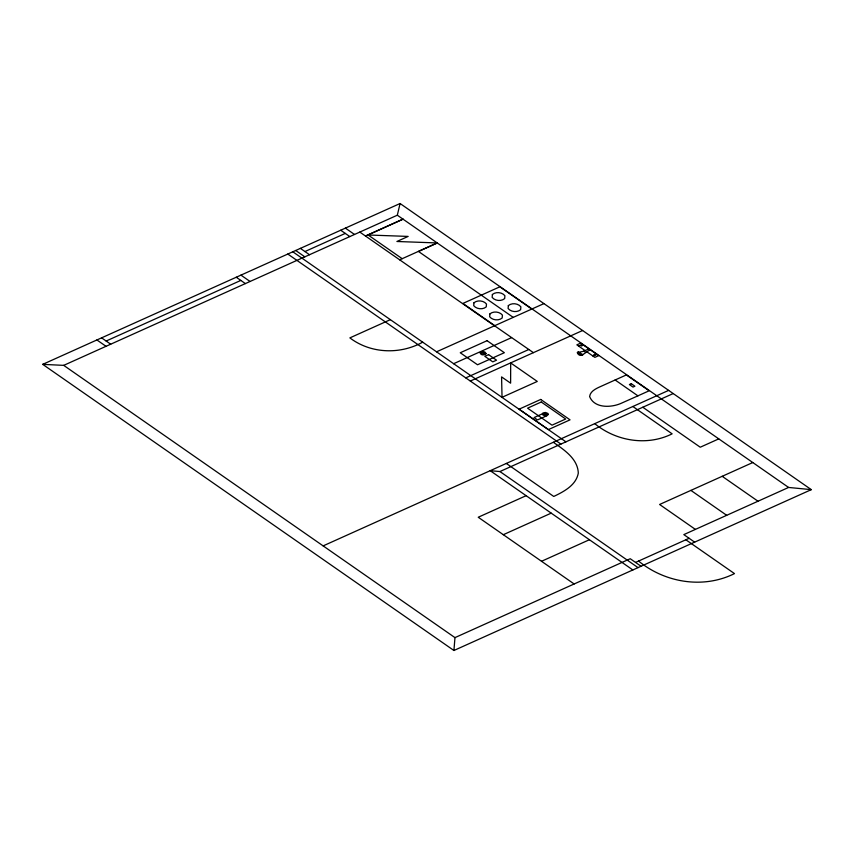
<?xml version="1.0" encoding="UTF-8"?>
<svg xmlns="http://www.w3.org/2000/svg" width="854" height="854" viewBox="0 0 854 854"><rect width="100%" height="100%" fill="white"/><g stroke="black" fill="none" stroke-linecap="round" stroke-linejoin="round"><path stroke-width="1.28" d="M453.922 650.492L454.968 637.618L63.698 365.363L42.7 364.359L453.922 650.492L811.3 489.641L400.078 203.508L42.7 364.359M63.698 365.363L397.323 215.197L400.078 203.508M106.152 341.024L240.817 280.422M304.953 251.546L345.272 233.409M399.683 259.819L437.195 242.942L396.907 241.49L408.159 236.419L367.807 234.989M437.227 243.006L418.471 251.45L513.265 317.41M390.353 319.663L349.873 337.885C370.753 353.727 400.003 354.752 422.698 342.166M436.554 351.805L543.934 303.608M453.581 363.729L511.589 337.618M465.772 377.874L528.839 349.489M470.33 381.044L582.609 330.509M578.724 346.148L582.599 344.472M588.929 348.88L583.549 351.293L577.229 352.606C580.197 359.662 586.42 350.631 590.466 349.948M593.028 356.097L596.839 354.389M501.981 397.334L537.283 381.439L510.681 362.929L510.617 383.179L501.576 376.892L502.035 397.302M637.917 395.84L649.157 390.78L626.366 374.927L599.028 387.236C595.035 389.125 590.189 391.698 589.612 396.555C594.48 408.66 611.645 407.806 621.755 403.056L637.917 395.85L615.136 379.987M323.143 545.887L668.65 390.385M632.857 569.96L490.207 470.693L499.942 471.536L673.208 393.555M526.107 495.694L478.229 517.246L574.144 583.976M503.316 534.7L551.193 513.147M718.748 438.892L700.248 447.218L642.795 407.241M752.79 462.537L659.598 504.479L695.391 529.395M541.532 561.281L589.399 539.739M454.968 637.618L630.231 558.729L641.055 566.266M811.3 489.641L788.594 487.453L683.819 534.615L694.644 542.141M635.536 562.423L689.125 538.298M397.323 215.197L788.594 487.453M531.743 309.02L499.836 286.816L462.9 303.437L494.808 325.641M585.107 350.588L576.845 344.845L580.667 343.127L598.665 355.659L594.854 357.367L586.645 351.656M583.922 351.122L585.46 352.2M632.835 406.493L672.13 433.843C647.012 446.375 616.129 441.198 594.736 423.648M722.196 476.308L757.989 501.213M367.999 234.903L402.191 258.698M494.487 325.726L533.398 352.659M359.822 232.085L494.551 325.833M345.4 228.125L354.517 234.466M340.714 230.238L349.83 236.579M690.897 490.388L726.69 515.304M300.394 248.375L309.511 254.727M295.708 250.489L304.825 256.83M292.805 251.791L565.935 441.838M287.809 254.044L560.929 444.091M553.349 442.276C564.024 449.844 577.774 458.63 578.307 473.116C576.098 485.275 563.928 491.573 553.755 496.452L506.315 463.444M685.858 539.771L734.483 573.6C703.354 589.132 665.106 582.78 638.568 561.057M240.945 275.127L250.062 281.478M236.259 277.24L245.376 283.592M499.942 471.536L638.034 567.622M101.594 337.853L110.71 344.194M96.908 339.967L106.024 346.308M578.126 351.965L578.158 352.691C580.186 356.289 587.285 356.396 578.126 351.965M473.949 302.796L473.714 305.679C476.532 309.212 482.82 309.863 486.246 306.885L486.47 304.003C483.652 300.48 477.375 299.818 473.949 302.796M492.384 294.502L492.15 297.384C494.968 300.918 501.255 301.569 504.671 298.59L504.906 295.708C502.088 292.175 495.811 291.524 492.384 294.502M489.897 313.898L489.662 316.781C492.48 320.314 498.768 320.965 502.195 317.987L502.43 315.105C499.601 311.582 493.324 310.92 489.897 313.898M508.333 305.604L508.098 308.486C510.916 312.02 517.204 312.671 520.63 309.692L520.865 306.81C518.036 303.277 511.77 302.626 508.333 305.604M484.73 353.407L482.969 354.207L481.357 353.076L483.118 352.286L484.73 353.407M547.04 414.329L545.268 415.119L543.667 413.998L545.428 413.197L547.04 414.329M486.001 353.524L485.424 354.453L482.905 354.922L481.208 354.474L480.087 352.958L481.442 351.677L483.183 351.56L484.88 352.019L486.001 353.524M548.311 414.446L546.966 415.727L545.215 415.834L542.813 414.905L542.397 413.88L542.973 412.952L545.492 412.482L547.884 413.421L548.311 414.446M403.003 219.158L365.501 236.035L403.024 219.168M487.079 340.682L460.253 352.755L477.535 364.775L504.362 352.702L487.079 340.682M488.552 354.623L484.805 356.31L492.779 361.861L496.526 360.174L488.552 354.623M581.894 345.774L580.656 345.347L581.894 345.774M594.427 354.495C592.559 354.73 596.06 355.894 594.427 354.495M540.721 399.448L519.072 409.194L548.396 429.594L570.045 419.848L540.721 399.448M541.255 402.01L527.58 408.169L552.015 425.164L565.69 419.015L541.255 402.01M542.824 413.624L534.07 417.563L537.486 419.944L546.24 416.005L542.824 413.624M631.277 383.702L629.387 384.556L633.006 387.075L634.906 386.221L631.277 383.702"/></g></svg>
